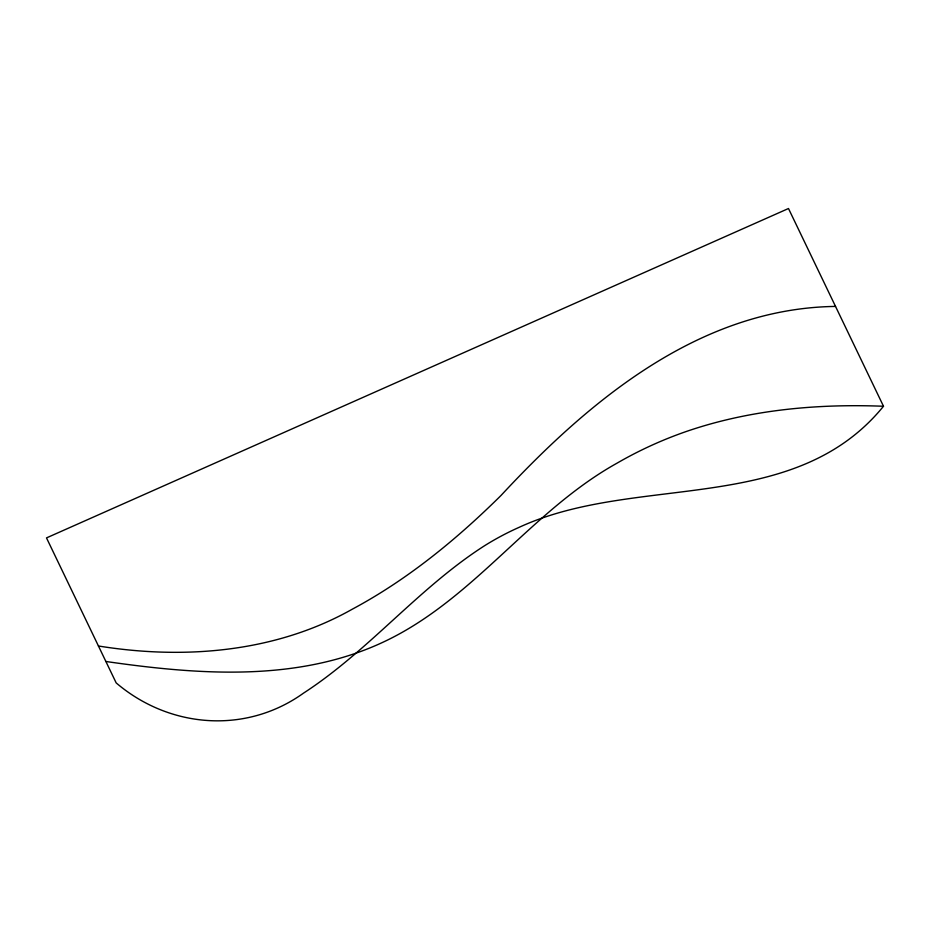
<?xml version="1.0" encoding="UTF-8"?>
<svg xmlns="http://www.w3.org/2000/svg" width="930" height="930" viewBox="0 0 930 930"><rect width="100%" height="100%" fill="white"/><g stroke="black" fill="none" stroke-linecap="round" stroke-linejoin="round"><path stroke-width="1.4" d="M883.5 406.259C793.65 516.464 636.387 473.324 519.44 527.194A282.302 273.92 19 0 0 484.46 545.794C418.616 587.946 369.036 650.616 303.494 693.152C245.962 734.398 169.493 728.376 116.18 682.911L46.5 537.9L788.489 208.518L883.5 406.259C816.877 403.655 749.22 409.77 685.898 431.625A404.062 392.053 19 0 0 617.113 463.117C532.169 510.338 476.044 596.304 388.519 639.573C301.018 682.806 199.485 674.936 105.881 661.486M835.535 306.423C699.558 308.214 589.039 400.725 501.049 495.434C456.56 539.447 407.561 579.611 352.214 609.231C275.594 652.476 184.035 659.823 98.429 645.99"/></g></svg>
